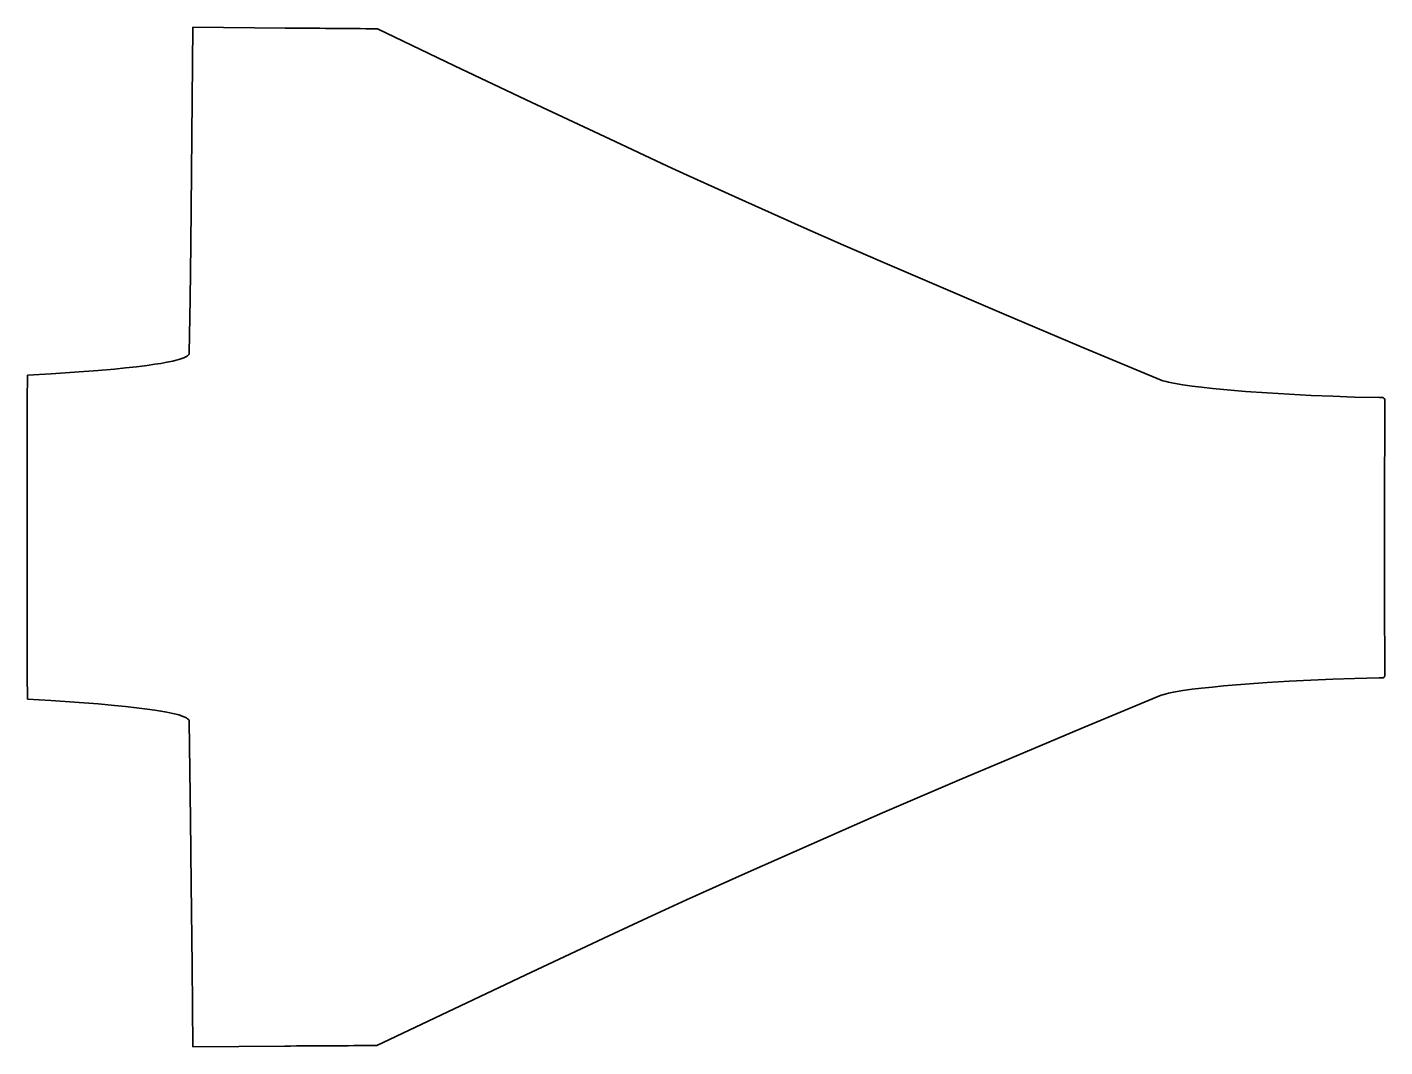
# Model space of a CAD drawing. Extents: x 1.21 to 9.17, y 1.39 to 7.36.
import ezdxf

# ---------------------------------------------------------------- set-up
doc = ezdxf.new("R2010")
doc.units = 0
doc.header["$MEASUREMENT"] = 0

msp = doc.modelspace()

# ---------------------------------------------------------------- linework, layer by layer
at = {"color": 7, "lineweight": 35}
for p, q in [((2.726664, 7.358701), (2.186398, 7.363914)), ((9.137743, 5.194457), (9.160669, 5.194129)), ((9.169797, 5.182926), (9.16976, 5.173213)), ((9.137358, 3.552513), (9.160295, 3.552834)), ((9.16942, 3.564027), (9.169392, 3.573742)), ((2.724516, 1.396647), (2.185166, 1.39215))]:
    msp.add_line(p, q, dxfattribs=at)
for points in [[(2.164716, 5.454914), (2.169305, 5.773113), (2.173259, 6.091273), (2.177924, 6.515503), (2.186398, 7.363914)], [(3.266842, 7.354626), (3.7193, 7.13803), (4.172175, 6.922615), (4.625906, 6.709058), (4.967165, 6.550542), (5.081056, 6.498063), (5.423697, 6.342636), (5.767935, 6.188916), (5.998244, 6.087678), (6.229334, 5.986908), (6.692832, 5.7876), (6.925186, 5.688773), (7.391279, 5.492365), (7.859686, 5.296866)], [(2.16471, 5.454901), (2.163692, 5.450082), (2.161921, 5.446822), (2.159671, 5.444009), (2.154735, 5.439567), (2.147744, 5.434944), (2.133075, 5.427786), (2.120168, 5.422864), (2.104037, 5.417693), (2.087807, 5.413198), (2.067971, 5.408365), (2.033162, 5.40107), (1.998508, 5.394828), (1.963688, 5.389271), (1.91847, 5.382841), (1.854636, 5.374869), (1.791058, 5.367873), (1.727404, 5.361579), (1.631343, 5.353108), (1.492813, 5.342504), (1.354438, 5.333301), (1.215788, 5.325112)], [(1.215788, 5.325112), (1.214821, 5.177717), (1.214731, 4.882975)], [(7.859685, 5.296866), (7.869271, 5.293338), (7.888678, 5.287761), (7.903078, 5.284329), (7.932027, 5.278421), (7.986824, 5.269273), (8.040735, 5.261753), (8.095712, 5.255036), (8.16004, 5.24805), (8.224188, 5.241806), (8.352733, 5.230963), (8.481237, 5.221819), (8.609578, 5.213994), (8.737622, 5.20747), (8.865494, 5.202147), (8.992811, 5.197903), (9.137743, 5.194457)], [(1.215773, 3.428262), (1.214817, 3.575633), (1.214746, 3.870323)], [(7.858917, 3.450933), (7.868506, 3.454455), (7.887917, 3.460018), (7.902319, 3.463438), (7.931269, 3.469324), (7.986069, 3.478424), (8.039985, 3.485894), (8.094968, 3.492559), (8.15964, 3.499522), (8.223884, 3.505725), (8.351646, 3.516449), (8.480608, 3.525565), (8.608951, 3.533244), (8.737117, 3.539683), (8.865011, 3.544968), (8.992311, 3.549129), (9.137358, 3.552513)], [(2.164474, 3.298421), (2.163456, 3.303239), (2.161684, 3.3065), (2.159436, 3.309311), (2.154501, 3.313753), (2.147511, 3.318376), (2.132844, 3.325534), (2.11994, 3.330457), (2.103811, 3.335628), (2.087583, 3.340123), (2.067749, 3.344957), (2.032944, 3.352254), (1.998293, 3.358499), (1.963476, 3.364057), (1.91826, 3.370491), (1.854441, 3.378466), (1.790878, 3.385466), (1.727237, 3.391764), (1.631195, 3.400243), (1.492708, 3.410856), (1.354377, 3.420068), (1.215773, 3.428262)], [(3.263947, 1.399907), (4.169089, 1.830029), (4.622867, 2.04275), (4.850432, 2.148158), (5.078219, 2.252964), (5.421049, 2.407833), (5.995982, 2.661947), (6.227239, 2.762422), (6.458862, 2.862162), (6.6911, 2.961178), (6.923623, 3.059767), (7.390044, 3.255746), (7.858915, 3.450936)], [(2.164482, 3.298416), (2.172313, 2.726037), (2.176518, 2.34479), (2.181038, 1.868453), (2.185166, 1.39215)]]:
    msp.add_lwpolyline(points, dxfattribs=at)
for centre, radius, start, end in [((8.20798, 698.543153), 691.206205, 269.545633, 269.590412), ((9.130237, 5.159829), 0.045831, 30.279038, 48.419945), ((235.622982, 4.360985), 226.454693, 179.794498, 179.996822), ((-416.020277, 4.322175), 417.235384, 0.007476, 0.07701), ((-375.147061, 4.389713), 376.362132, 359.92093, 359.998007), ((244.19695, 4.295061), 235.028667, 179.980867, 180.175845), ((9.132226, 3.585191), 0.042813, 310.941101, 330.359267), ((6.576328, -593.064369), 594.47351, 90.319252, 90.371244)]:
    msp.add_arc(centre, radius, start, end, dxfattribs=at)

doc.saveas('drawing.dxf')
